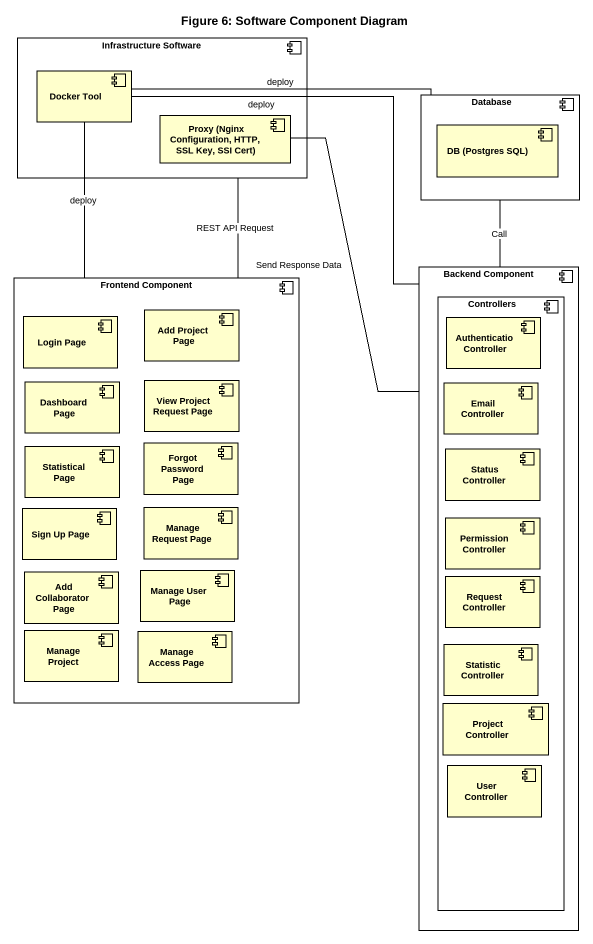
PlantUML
@startuml
title Figure 6: Software Component Diagram
component "Infrastructure Software" as Infrastructure_Software {
  component "Docker Tool" as Docker_Tool
  component "Proxy (Nginx Configuration, HTTP, SSL Key, SSI Cert)" as Proxy_Nginx_Configuration
}
component "Database" as Database_ {
  component "DB (Postgres SQL)" as DB_Postgres_SQL
}
component "Frontend Component" as Frontend_Component {
  component "Login Page" as Login_Page
  component "Add Project Page" as Add_Project_Page
  component "Dashboard Page" as Dashboard_Page
  component "View Project Request Page" as View_Project_Request_Page
  component "Statistical Page" as Statistical_Page
  component "Forgot Password Page" as Forgot_Password_Page
  component "Sign Up Page" as Sign_Up_Page
  component "Manage Request Page" as Manage_Request_Page
  component "Add Collaborator Page" as Add_Collaborator_Page
  component "Manage User Page" as Manage_User_Page
  component "Manage Project" as Manage_Project
  component "Manage Access Page" as Manage_Access_Page
}
component "Backend Component" as Backend_Component {
  component Controllers {
    component "Authenticatio Controller" as Authenticatio_Controller
    component "Email Controller" as Email_Controller
    component "Status Controller" as Status_Controller
    component "Permission Controller" as Permission_Controller
    component "Request Controller" as Request_Controller
    component "Statistic Controller" as Statistic_Controller
    component "Project Controller" as Project_Controller
    component "User Controller" as User_Controller
  }
}
Infrastructure_Software -- Frontend_Component : REST API Request
Docker_Tool -right- Database_ : deploy
Docker_Tool -- Frontend_Component : deploy
Docker_Tool -- Backend_Component : deploy
Proxy_Nginx_Configuration -- Backend_Component : Send Response Data
Database_ -- Backend_Component : Call
@enduml
